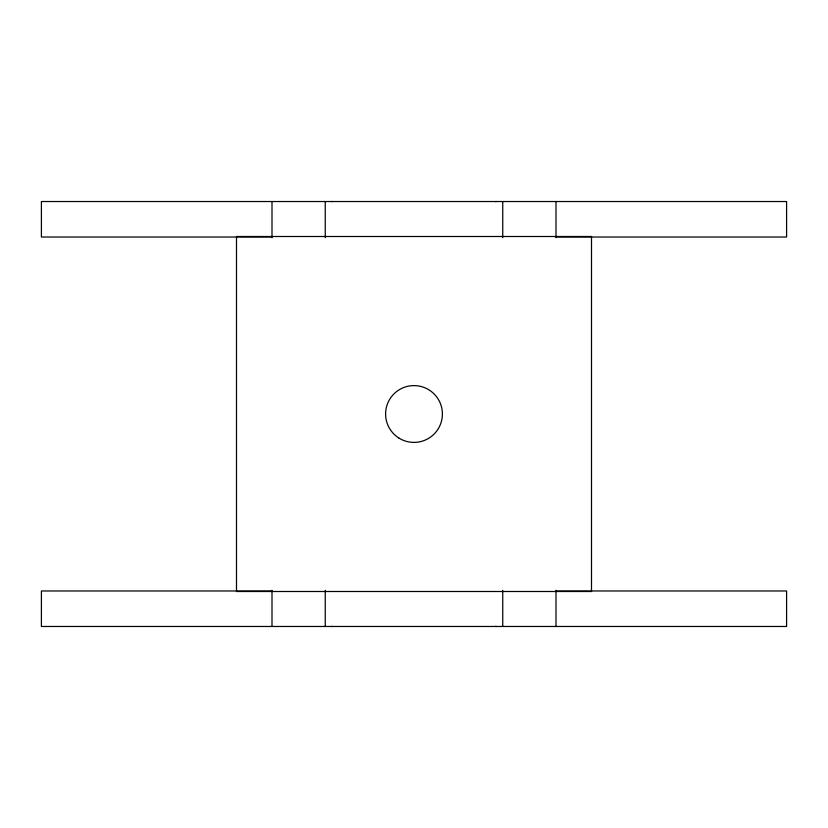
<?xml version="1.0" encoding="UTF-8"?>
<svg xmlns="http://www.w3.org/2000/svg" width="828" height="828" viewBox="0 0 828 828"><rect width="100%" height="100%" fill="white"/><g stroke="black" fill="none" stroke-linecap="round" stroke-linejoin="round"><path stroke-width="1.24" d="M271.894 237.025L41.41 237.025L41.4 201.525L786.59 201.525L786.6 237.025L556.105 237.025M271.894 590.975L41.41 590.975L41.4 626.475L786.59 626.475L786.6 590.975L556.105 590.975M556.002 201.525L556.002 237.677M556.002 590.323L556.002 626.475M502.751 201.525L502.751 237.677M502.751 590.323L502.751 626.475M325.249 201.525L325.249 237.677M325.249 590.323L325.249 626.475M271.998 201.525L271.998 237.677M271.998 590.323L271.998 626.475M332.546 626.372A35.5 10.971 90 0 1 331.717 626.475M496.282 626.475A35.5 10.971 90 0 1 495.454 626.372M495.454 201.628A35.5 10.971 90 0 1 496.282 201.525M331.717 201.525A35.5 10.971 -90 0 1 332.546 201.628M591.502 236.497L236.497 236.497L236.497 591.502L591.502 591.502L591.502 236.497M398.91 438.064A28.4 28.4 0 0 0 442.38 415.035A28.4 28.4 0 0 0 400.711 388.901A28.4 28.4 0 0 0 398.91 438.064"/></g></svg>
